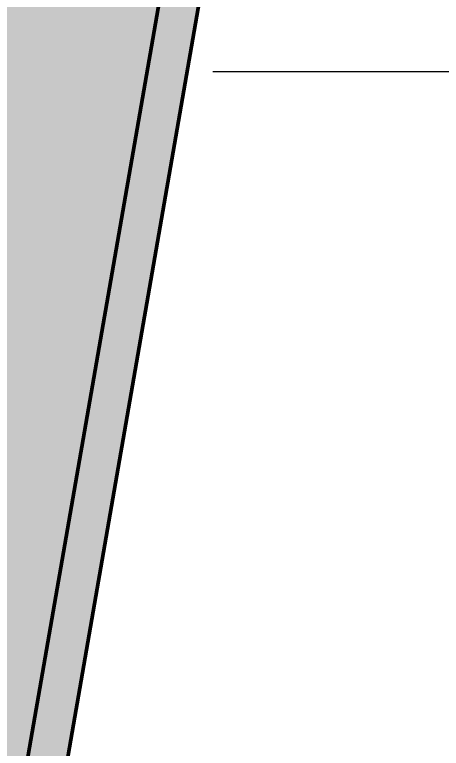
# Model space of a CAD drawing. Header units: metres. Extents: x -1161 to -1080, y 3 to 563.
# Drawn here: x -1105.8594 to -1105.6968, y 540.6026 to 540.882 of the extents above; entities that cross this region are included whole.
import ezdxf

# ---------------------------------------------------------------- set-up
doc = ezdxf.new("R2010")
doc.units = ezdxf.units.M
doc.linetypes.add('JacobsDash', pattern=[0.0045, 0.003, -0.0015])
doc.layers.get('Defpoints').update_dxf_attribs({"color": 41})
doc.layers.add('A-ANNO-DIMS', color=7, linetype='Continuous', lineweight=9)
doc.layers.add('A-WALL', color=7, linetype='Continuous', lineweight=50)
doc.styles.add('Arial Narrow_2', font='ARIALN.TTF', dxfattribs={"height": 0.25})
doc.dimstyles.new('Dimension_Standard_O__mm_', dxfattribs={"dimscale": 0.3048, "dimtxt": 0.255858, "dimasz": 0.82021, "dimexe": 0.787402, "dimexo": 0.492126, "dimgap": 0.492126, "dimtad": 1, "dimdec": 0, "dimlfac": 1000, "dimzin": 0, "dimdsep": 46, "dimtxsty": 'Arial Narrow_2', "dimsah": 1, "dimcen": 0.09, "dimaunit": 1, "dimadec": 4, "dimazin": 0, "dimtfac": 1, "dimtdec": 4, "dimtix": 1, "dimtmove": 0, "dimatfit": 3, "dimfxl": 1, "dimtvp": 1, "dimtfill": 1, "dimtolj": 1, "dimtzin": 0, "dimlwd": 18, "dimlwe": 18, "dimarcsym": 2})

# ---------------------------------------------------------------- blocks, each defined once
blk = doc.blocks.new('Walls 2 - Walls 2-6845191-DRG-2873171 - BARRIER LAYOUT')
at = {"layer": 'A-WALL', "linetype": 'JacobsDash', "lineweight": 18, "true_color": 0xc3c3c3}
for points in [[(207.27281, 1205.08811), (207.3366, 1204.88667), (241.73884, 1207.89617), (241.62499, 1208.30279), (207.24491, 1205.29524), (207.2488, 1205.24045), (207.2598, 1205.1562), (207.27276, 1205.08839)], [(207.33599, 1204.88662), (207.34058, 1204.87199), (241.74295, 1207.88149), (241.73884, 1207.89617), (207.3366, 1204.88667)]]:
    blk.add_hatch(color=9, dxfattribs=at).paths.add_polyline_path(points)
at = {"layer": 'A-WALL', "color": 252, "true_color": 0x888888}
for p, q in [((207.33599, 1204.88662), (241.73884, 1207.89617)), ((241.74295, 1207.88149), (207.34058, 1204.87199))]:
    blk.add_line(p, q, dxfattribs=at)
blk = doc.blocks.new('DIMBLOCK1-DRG-2873171 - BARRIER LAYOUT')
at = {"layer": 'A-ANNO-DIMS', "color": 0, "lineweight": 18, "transparency": 16777216}
for p, q in [((-1105.00975, 543.74047), (-1105.00975, 540.62032)), ((-1105.28387, 543.7235), (-1105.28387, 540.62032)), ((-1105.53387, 540.86032), (-1105.78387, 540.86032)), ((-1105.28387, 540.86032), (-1105.00975, 540.86032)), ((-1104.75975, 540.86032), (-1104.50975, 540.86032))]:
    blk.add_line(p, q, dxfattribs=at)
at = {"layer": 'A-ANNO-DIMS', "color": 0, "transparency": 16777216}
for points in [[(-1105.53387, 540.90199), (-1105.53387, 540.81865), (-1105.28387, 540.86032)], [(-1104.75975, 540.90199), (-1104.75975, 540.81865), (-1105.00975, 540.86032)]]:
    blk.add_solid(points, dxfattribs=at)
at = {"layer": 'Defpoints', "color": 0, "transparency": 16777216}
for p in [(-1105.00975, 543.89047), (-1105.28387, 543.8735), (-1105.00975, 540.86032)]:
    blk.add_point(p, dxfattribs=at)
at = {"layer": 'A-ANNO-DIMS', "color": 0, "lineweight": 18, "transparency": 16777216, "insert": (-1105.14681, 541.15877), "char_height": 0.25, "attachment_point": 5, "style": 'Arial Narrow_2', "bg_fill": 3, "box_fill_scale": 1.1, "bg_fill_color": 256, "bg_fill_true_color": 13158600, "bg_fill_transparency": 0}
blk.add_mtext('\\A1;\u200e', dxfattribs=at)

msp = doc.modelspace()

# ---------------------------------------------------------------- block references
at = {"layer": 'A-WALL', "color": 252, "true_color": 0x888888, "rotation": 75.11694444444437}
msp.add_blockref('Walls 2 - Walls 2-6845191-DRG-2873171 - BARRIER LAYOUT', (0, 0), dxfattribs=at)

# ---------------------------------------------------------------- next in the draw order: dimensions: what is measured, and where the dimension line sits
at = {"layer": 'A-ANNO-DIMS', "lineweight": 18}
dim = msp.add_linear_dim(base=(-1105.00975, 540.86032), p1=(-1105.28387, 543.8735), p2=(-1105.00975, 543.89047), text='\u200e', dimstyle='Dimension_Standard_O__mm_', override={"dimpost": '<>', "dimfxl": 0.274639}, dxfattribs=at)
dim.commit()
dim.dimension.update_dxf_attribs({"geometry": 'DIMBLOCK1-DRG-2873171 - BARRIER LAYOUT', "text_midpoint": (-1105.14681, 541.15877)})

doc.saveas('drawing.dxf')
